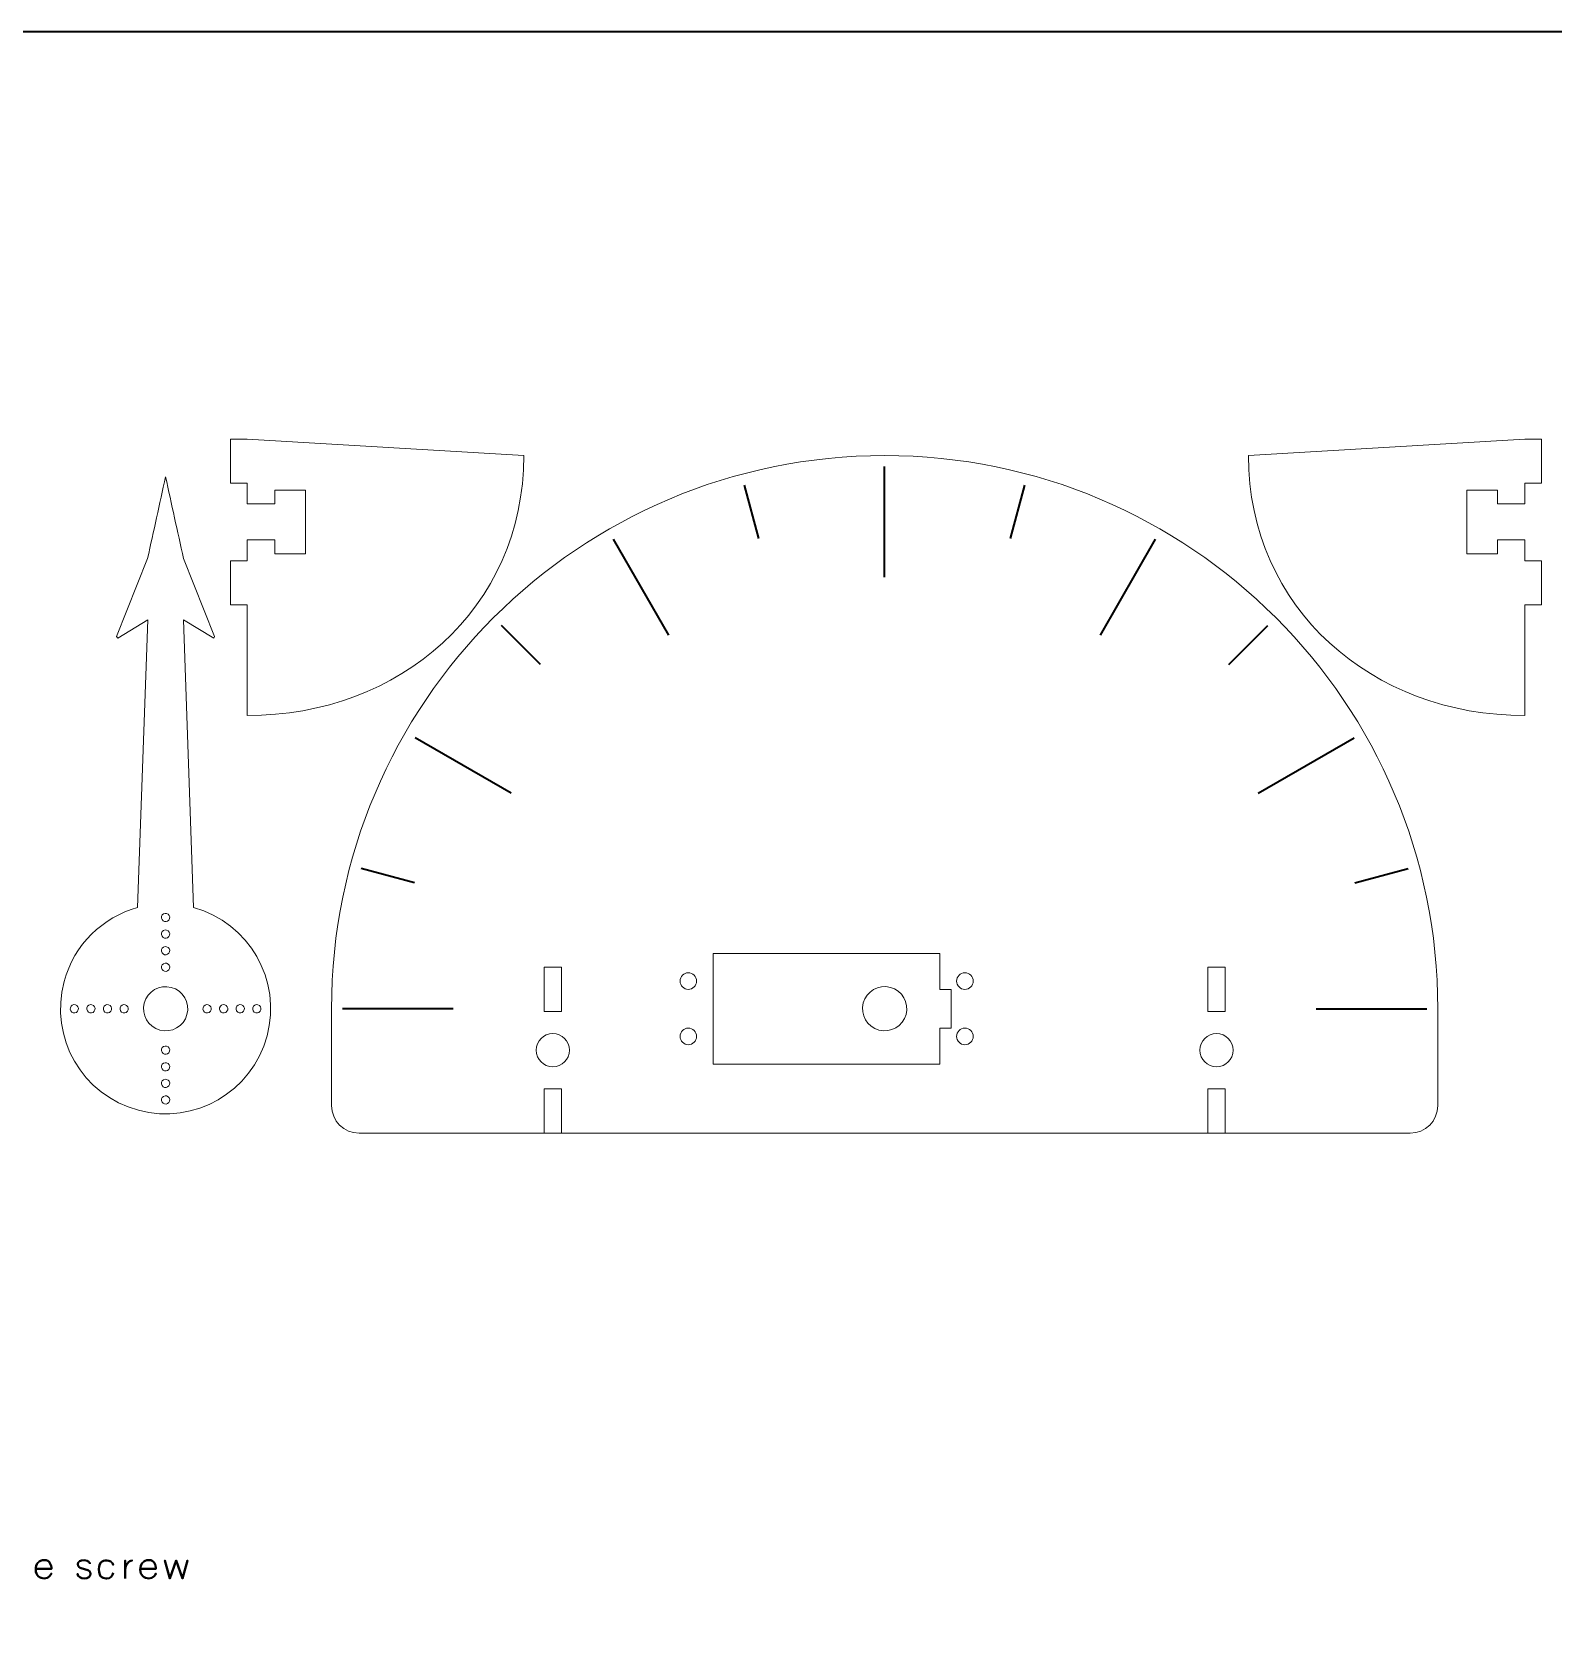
# Model space of a CAD drawing. Header units: inches. Extents: x 15 to 785, y -585 to -15.
# Drawn here: x 153.5 to 428.5, y -303.7 to -15 of the extents above; entities that cross this region are included whole.
import ezdxf

# ---------------------------------------------------------------- set-up
doc = ezdxf.new("R2010")
doc.units = ezdxf.units.IN
doc.header["$MEASUREMENT"] = 0
doc.layers.add('Layer 1', color=7, linetype='Continuous')

# ---------------------------------------------------------------- blocks, each defined once
blk = doc.blocks.new('block 2')
at = {"layer": 'Layer 1', "color": 250, "lineweight": 35}
blk.add_open_spline([(785, -570), (785, -578.28), (778.28, -585), (770, -585), (770, -585), (30, -585), (30, -585), (21.72, -585), (15, -578.28), (15, -570), (15, -570), (15, -30), (15, -30), (15, -21.72), (21.72, -15), (30, -15), (30, -15), (770, -15), (770, -15), (778.28, -15), (785, -21.72), (785, -30), (785, -30), (785, -570), (785, -570)], degree=3, knots=[0, 0, 0, 0, 1, 1, 1, 2, 2, 2, 3, 3, 3, 4, 4, 4, 5, 5, 5, 6, 6, 6, 7, 7, 7, 8, 8, 8, 8], dxfattribs=at)
blk = doc.blocks.new('block 5')
at = {"layer": 'Layer 1', "color": 250, "lineweight": 35}
for points, knots in [([(154.21, -292.86), (154.21, -292.86), (157.05, -292.86), (157.05, -292.86), (157.05, -292.16), (156.77, -291.26), (155.76, -291.26), (154.76, -291.26), (154.21, -291.94), (154.21, -292.99), (154.21, -294.04), (154.92, -294.6), (155.76, -294.58), (156.61, -294.55), (156.98, -293.89), (157.03, -293.66), (156.98, -293.89), (156.61, -294.55), (155.76, -294.58), (154.92, -294.6), (154.21, -294.04), (154.21, -292.99), (154.21, -291.94), (154.76, -291.26), (155.76, -291.26), (156.77, -291.26), (157.05, -292.16), (157.05, -292.86), (157.05, -292.86), (154.21, -292.86), (154.21, -292.86)], [0, 0, 0, 0, 1, 1, 1, 2, 2, 2, 3, 3, 3, 4, 4, 4, 5, 5, 5, 6, 6, 6, 7, 7, 7, 8, 8, 8, 9, 9, 9, 10, 10, 10, 10]), ([(164, -291.93), (164.02, -291.77), (163.81, -291.33), (163.01, -291.29), (162.21, -291.27), (161.84, -291.53), (161.84, -292.02), (161.84, -292.51), (162.25, -292.67), (162.4, -292.71), (162.4, -292.71), (163.6, -293.07), (163.6, -293.07), (163.76, -293.1), (164.14, -293.28), (164.14, -293.75), (164.14, -294.22), (163.64, -294.6), (163.01, -294.6), (162.37, -294.6), (161.79, -294.27), (161.79, -293.77), (161.79, -294.27), (162.37, -294.6), (163.01, -294.6), (163.64, -294.6), (164.14, -294.22), (164.14, -293.75), (164.14, -293.28), (163.76, -293.1), (163.6, -293.07), (163.6, -293.07), (162.4, -292.71), (162.4, -292.71), (162.25, -292.67), (161.84, -292.51), (161.84, -292.02), (161.84, -291.53), (162.21, -291.27), (163.01, -291.29), (163.81, -291.33), (164.02, -291.77), (164, -291.93)], [0, 0, 0, 0, 1, 1, 1, 2, 2, 2, 3, 3, 3, 4, 4, 4, 5, 5, 5, 6, 6, 6, 7, 7, 7, 8, 8, 8, 9, 9, 9, 10, 10, 10, 11, 11, 11, 12, 12, 12, 13, 13, 13, 14, 14, 14, 14]), ([(168.21, -293.57), (168.19, -294.1), (167.62, -294.6), (167.08, -294.6), (166.54, -294.6), (165.62, -294.51), (165.62, -292.92), (165.62, -291.33), (166.65, -291.31), (167.1, -291.31), (167.55, -291.31), (168.15, -291.66), (168.19, -292.11), (168.15, -291.66), (167.55, -291.31), (167.1, -291.31), (166.65, -291.31), (165.62, -291.33), (165.62, -292.92), (165.62, -294.51), (166.54, -294.6), (167.08, -294.6), (167.62, -294.6), (168.19, -294.1), (168.21, -293.57)], [0, 0, 0, 0, 1, 1, 1, 2, 2, 2, 3, 3, 3, 4, 4, 4, 5, 5, 5, 6, 6, 6, 7, 7, 7, 8, 8, 8, 8]), ([(170.4, -292.94), (170.38, -292.21), (171.06, -291.34), (171.65, -291.34), (171.06, -291.34), (170.38, -292.21), (170.4, -292.94)], [0, 0, 0, 0, 1, 1, 1, 2, 2, 2, 2]), ([(170.4, -294.6), (170.4, -294.6), (170.4, -291.34), (170.4, -291.34), (170.4, -291.34), (170.4, -294.6), (170.4, -294.6)], [0, 0, 0, 0, 1, 1, 1, 2, 2, 2, 2]), ([(173.12, -292.86), (173.12, -292.86), (175.95, -292.86), (175.95, -292.86), (175.95, -292.16), (175.67, -291.26), (174.66, -291.26), (173.66, -291.26), (173.11, -291.94), (173.11, -292.99), (173.11, -294.04), (173.82, -294.6), (174.66, -294.58), (175.52, -294.55), (175.88, -293.89), (175.93, -293.66), (175.88, -293.89), (175.52, -294.55), (174.66, -294.58), (173.82, -294.6), (173.11, -294.04), (173.11, -292.99), (173.11, -291.94), (173.66, -291.26), (174.66, -291.26), (175.67, -291.26), (175.95, -292.16), (175.95, -292.86), (175.95, -292.86), (173.12, -292.86), (173.12, -292.86)], [0, 0, 0, 0, 1, 1, 1, 2, 2, 2, 3, 3, 3, 4, 4, 4, 5, 5, 5, 6, 6, 6, 7, 7, 7, 8, 8, 8, 9, 9, 9, 10, 10, 10, 10]), ([(178.46, -294.6), (178.46, -294.6), (179.59, -291.34), (179.59, -291.34), (179.59, -291.34), (180.72, -294.6), (180.72, -294.6), (180.72, -294.6), (181.66, -291.34), (181.66, -291.34), (181.66, -291.34), (180.72, -294.6), (180.72, -294.6), (180.72, -294.6), (179.59, -291.34), (179.59, -291.34), (179.59, -291.34), (178.46, -294.6), (178.46, -294.6), (178.46, -294.6), (177.52, -291.34), (177.52, -291.34), (177.52, -291.34), (178.46, -294.6), (178.46, -294.6)], [0, 0, 0, 0, 1, 1, 1, 2, 2, 2, 3, 3, 3, 4, 4, 4, 5, 5, 5, 6, 6, 6, 7, 7, 7, 8, 8, 8, 8])]:
    blk.add_open_spline(points, degree=3, knots=knots, dxfattribs=at)
blk = doc.blocks.new('block 6')
at = {"layer": 'Layer 1', "color": 250, "lineweight": 9}
for points, knots in [([(182.75, -173.29), (182.75, -173.29), (180.91, -121.26), (180.91, -121.26), (180.91, -121.26), (186.38, -124.58), (186.38, -124.58), (186.38, -124.58), (186.53, -124.28), (186.53, -124.28), (186.53, -124.28), (180.93, -110.18), (180.93, -110.18), (179.84, -105.27), (178.76, -100.36), (177.68, -95.44), (176.6, -100.36), (175.52, -105.27), (174.44, -110.18), (174.44, -110.18), (168.84, -124.28), (168.84, -124.28), (168.84, -124.28), (169.04, -124.58), (169.04, -124.58), (169.04, -124.58), (174.46, -121.28), (174.46, -121.28), (174.46, -121.28), (172.62, -173.29), (172.62, -173.29), (166.35, -175.03), (161.14, -179.94), (159.34, -186.68), (156.62, -196.81), (162.63, -207.23), (172.77, -209.94), (182.9, -212.66), (193.32, -206.64), (196.03, -196.51), (198.73, -186.43), (192.79, -176.06), (182.75, -173.29)], [0, 0, 0, 0, 1, 1, 1, 2, 2, 2, 3, 3, 3, 4, 4, 4, 5, 5, 5, 6, 6, 6, 7, 7, 7, 8, 8, 8, 9, 9, 9, 10, 10, 10, 11, 11, 11, 12, 12, 12, 13, 13, 13, 14, 14, 14, 14]), ([(177.88, -174.37), (178.28, -174.48), (178.52, -174.89), (178.41, -175.29), (178.3, -175.69), (177.89, -175.93), (177.49, -175.82), (177.09, -175.71), (176.86, -175.3), (176.96, -174.9), (177.07, -174.5), (177.48, -174.26), (177.88, -174.37)], [0, 0, 0, 0, 1, 1, 1, 2, 2, 2, 3, 3, 3, 4, 4, 4, 4]), ([(177.88, -177.37), (178.28, -177.48), (178.52, -177.89), (178.41, -178.29), (178.3, -178.69), (177.89, -178.93), (177.49, -178.82), (177.09, -178.71), (176.86, -178.3), (176.96, -177.9), (177.07, -177.5), (177.48, -177.26), (177.88, -177.37)], [0, 0, 0, 0, 1, 1, 1, 2, 2, 2, 3, 3, 3, 4, 4, 4, 4]), ([(177.88, -180.37), (178.28, -180.48), (178.52, -180.89), (178.41, -181.29), (178.3, -181.69), (177.89, -181.93), (177.49, -181.82), (177.09, -181.71), (176.86, -181.3), (176.96, -180.9), (177.07, -180.5), (177.48, -180.26), (177.88, -180.37)], [0, 0, 0, 0, 1, 1, 1, 2, 2, 2, 3, 3, 3, 4, 4, 4, 4]), ([(177.88, -183.37), (178.28, -183.48), (178.52, -183.89), (178.41, -184.29), (178.3, -184.69), (177.89, -184.93), (177.49, -184.82), (177.09, -184.71), (176.86, -184.3), (176.96, -183.9), (177.07, -183.5), (177.48, -183.26), (177.88, -183.37)], [0, 0, 0, 0, 1, 1, 1, 2, 2, 2, 3, 3, 3, 4, 4, 4, 4]), ([(181.55, -192.63), (180.98, -194.76), (178.78, -196.03), (176.65, -195.45), (174.52, -194.88), (173.25, -192.69), (173.82, -190.56), (174.39, -188.42), (176.59, -187.16), (178.72, -187.73), (180.85, -188.3), (182.12, -190.49), (181.55, -192.63)], [0, 0, 0, 0, 1, 1, 1, 2, 2, 2, 3, 3, 3, 4, 4, 4, 4]), ([(160.47, -191.4), (160.57, -191), (160.98, -190.76), (161.38, -190.87), (161.78, -190.97), (162.02, -191.39), (161.91, -191.79), (161.81, -192.19), (161.4, -192.42), (161, -192.32), (160.6, -192.21), (160.36, -191.8), (160.47, -191.4)], [0, 0, 0, 0, 1, 1, 1, 2, 2, 2, 3, 3, 3, 4, 4, 4, 4]), ([(163.46, -191.4), (163.57, -191), (163.98, -190.76), (164.38, -190.87), (164.78, -190.97), (165.02, -191.39), (164.91, -191.79), (164.81, -192.19), (164.4, -192.42), (164, -192.32), (163.6, -192.21), (163.36, -191.8), (163.46, -191.4)], [0, 0, 0, 0, 1, 1, 1, 2, 2, 2, 3, 3, 3, 4, 4, 4, 4]), ([(166.46, -191.4), (166.57, -191), (166.98, -190.76), (167.38, -190.87), (167.78, -190.97), (168.02, -191.39), (167.91, -191.79), (167.81, -192.19), (167.4, -192.42), (166.99, -192.32), (166.6, -192.21), (166.36, -191.8), (166.46, -191.4)], [0, 0, 0, 0, 1, 1, 1, 2, 2, 2, 3, 3, 3, 4, 4, 4, 4]), ([(169.46, -191.4), (169.57, -191), (169.98, -190.76), (170.38, -190.87), (170.78, -190.97), (171.02, -191.39), (170.91, -191.79), (170.81, -192.19), (170.4, -192.42), (169.99, -192.32), (169.59, -192.21), (169.36, -191.8), (169.46, -191.4)], [0, 0, 0, 0, 1, 1, 1, 2, 2, 2, 3, 3, 3, 4, 4, 4, 4]), ([(185.91, -191.79), (185.8, -192.19), (185.39, -192.42), (184.99, -192.32), (184.59, -192.21), (184.35, -191.8), (184.46, -191.4), (184.57, -191), (184.98, -190.76), (185.38, -190.87), (185.78, -190.97), (186.02, -191.39), (185.91, -191.79)], [0, 0, 0, 0, 1, 1, 1, 2, 2, 2, 3, 3, 3, 4, 4, 4, 4]), ([(188.91, -191.79), (188.8, -192.19), (188.39, -192.42), (187.99, -192.32), (187.59, -192.21), (187.35, -191.8), (187.46, -191.4), (187.57, -191), (187.98, -190.76), (188.38, -190.87), (188.78, -190.97), (189.02, -191.39), (188.91, -191.79)], [0, 0, 0, 0, 1, 1, 1, 2, 2, 2, 3, 3, 3, 4, 4, 4, 4]), ([(191.91, -191.79), (191.8, -192.19), (191.39, -192.42), (190.99, -192.32), (190.59, -192.21), (190.35, -191.8), (190.46, -191.4), (190.57, -191), (190.98, -190.76), (191.38, -190.87), (191.78, -190.97), (192.02, -191.39), (191.91, -191.79)], [0, 0, 0, 0, 1, 1, 1, 2, 2, 2, 3, 3, 3, 4, 4, 4, 4]), ([(194.91, -191.79), (194.8, -192.19), (194.39, -192.42), (193.99, -192.32), (193.59, -192.21), (193.35, -191.8), (193.46, -191.4), (193.57, -191), (193.98, -190.76), (194.38, -190.87), (194.78, -190.97), (195.02, -191.39), (194.91, -191.79)], [0, 0, 0, 0, 1, 1, 1, 2, 2, 2, 3, 3, 3, 4, 4, 4, 4]), ([(177.49, -199.81), (177.09, -199.71), (176.86, -199.29), (176.96, -198.89), (177.07, -198.49), (177.48, -198.26), (177.88, -198.36), (178.28, -198.47), (178.52, -198.88), (178.41, -199.28), (178.3, -199.68), (177.89, -199.92), (177.49, -199.81)], [0, 0, 0, 0, 1, 1, 1, 2, 2, 2, 3, 3, 3, 4, 4, 4, 4]), ([(177.49, -202.81), (177.09, -202.71), (176.86, -202.29), (176.96, -201.89), (177.07, -201.49), (177.48, -201.26), (177.88, -201.36), (178.28, -201.47), (178.52, -201.88), (178.41, -202.28), (178.3, -202.68), (177.89, -202.92), (177.49, -202.81)], [0, 0, 0, 0, 1, 1, 1, 2, 2, 2, 3, 3, 3, 4, 4, 4, 4]), ([(177.49, -205.81), (177.09, -205.71), (176.86, -205.29), (176.96, -204.89), (177.07, -204.49), (177.48, -204.26), (177.88, -204.36), (178.28, -204.47), (178.52, -204.88), (178.41, -205.28), (178.3, -205.68), (177.89, -205.92), (177.49, -205.81)], [0, 0, 0, 0, 1, 1, 1, 2, 2, 2, 3, 3, 3, 4, 4, 4, 4]), ([(177.49, -208.81), (177.09, -208.71), (176.86, -208.29), (176.96, -207.89), (177.07, -207.49), (177.48, -207.26), (177.88, -207.36), (178.28, -207.47), (178.52, -207.88), (178.41, -208.28), (178.3, -208.68), (177.89, -208.92), (177.49, -208.81)], [0, 0, 0, 0, 1, 1, 1, 2, 2, 2, 3, 3, 3, 4, 4, 4, 4])]:
    blk.add_open_spline(points, degree=3, knots=knots, dxfattribs=at)

msp = doc.modelspace()

# ---------------------------------------------------------------- linework, layer by layer
at = {"layer": 'Layer 1', "color": 20, "lineweight": 35}
for points in [[(307.68, -113.59), (307.68, -93.59)], [(284.91, -106.59), (282.32, -96.93)], [(330.46, -106.59), (333.05, -96.93)], [(268.69, -124.04), (258.69, -106.72)], [(346.68, -124.04), (356.68, -106.72)], [(245.46, -129.36), (238.39, -122.29)], [(369.91, -129.36), (376.98, -122.29)], [(240.14, -152.59), (222.81, -142.59)], [(375.23, -152.59), (392.56, -142.59)], [(222.68, -168.81), (213.02, -166.22)], [(392.69, -168.81), (402.35, -166.22)], [(229.69, -191.59), (209.69, -191.59)], [(385.68, -191.59), (405.68, -191.59)]]:
    msp.add_lwpolyline(points, dxfattribs=at)
at = {"layer": 'Layer 1', "color": 250, "lineweight": 9}
for points in [[(319.69, -188.09), (317.69, -188.09), (317.69, -181.59), (276.69, -181.59), (276.69, -201.59), (317.69, -201.59), (317.69, -195.09), (319.69, -195.09), (319.69, -188.09)], [(249.27, -184.09), (249.27, -192.09), (246.1, -192.09), (246.1, -184.09), (249.27, -184.09)], [(369.27, -184.09), (369.27, -192.09), (366.1, -192.09), (366.1, -184.09), (369.27, -184.09)], [(249.27, -206.09), (249.27, -214.09), (246.1, -214.09), (246.1, -206.09), (249.27, -206.09)], [(369.27, -206.09), (369.27, -214.09), (366.1, -214.09), (366.1, -206.09), (369.27, -206.09)]]:
    msp.add_lwpolyline(points, dxfattribs=at)
for points, knots in [([(192.45, -118.59), (192.45, -118.59), (192.45, -138.59), (192.45, -138.59), (220.06, -138.59), (242.45, -119.2), (242.45, -91.59), (242.45, -91.59), (192.45, -88.59), (192.45, -88.59), (192.45, -88.59), (189.45, -88.59), (189.45, -88.59), (189.45, -88.59), (189.45, -96.59), (189.45, -96.59), (189.45, -96.59), (192.45, -96.59), (192.45, -96.59), (192.45, -96.59), (192.45, -100.34), (192.45, -100.34), (192.45, -100.34), (197.44, -100.34), (197.44, -100.34), (197.44, -100.34), (197.45, -97.84), (197.45, -97.84), (197.45, -97.84), (202.95, -97.84), (202.95, -97.84), (202.95, -97.84), (202.95, -100.34), (202.95, -100.34), (202.95, -100.34), (202.95, -106.84), (202.95, -106.84), (202.95, -106.84), (202.95, -109.34), (202.95, -109.34), (202.95, -109.34), (197.45, -109.34), (197.45, -109.34), (197.45, -109.34), (197.44, -106.84), (197.44, -106.84), (197.44, -106.84), (192.45, -106.84), (192.45, -106.84), (192.45, -106.84), (192.45, -110.59), (192.45, -110.59), (192.45, -110.59), (189.45, -110.59), (189.45, -110.59), (189.45, -110.59), (189.45, -118.59), (189.45, -118.59), (189.45, -118.59), (192.45, -118.59), (192.45, -118.59)], [0, 0, 0, 0, 1, 1, 1, 2, 2, 2, 3, 3, 3, 4, 4, 4, 5, 5, 5, 6, 6, 6, 7, 7, 7, 8, 8, 8, 9, 9, 9, 10, 10, 10, 11, 11, 11, 12, 12, 12, 13, 13, 13, 14, 14, 14, 15, 15, 15, 16, 16, 16, 17, 17, 17, 18, 18, 18, 19, 19, 19, 20, 20, 20, 20]), ([(423.45, -118.59), (423.45, -118.59), (423.45, -138.59), (423.45, -138.59), (395.83, -138.59), (373.45, -119.2), (373.45, -91.59), (373.45, -91.59), (423.45, -88.59), (423.45, -88.59), (423.45, -88.59), (426.45, -88.59), (426.45, -88.59), (426.45, -88.59), (426.45, -96.59), (426.45, -96.59), (426.45, -96.59), (423.45, -96.59), (423.45, -96.59), (423.45, -96.59), (423.45, -100.34), (423.45, -100.34), (423.45, -100.34), (418.45, -100.34), (418.45, -100.34), (418.45, -100.34), (418.45, -97.84), (418.45, -97.84), (418.45, -97.84), (412.95, -97.84), (412.95, -97.84), (412.95, -97.84), (412.95, -100.34), (412.95, -100.34), (412.95, -100.34), (412.95, -106.84), (412.95, -106.84), (412.95, -106.84), (412.95, -109.34), (412.95, -109.34), (412.95, -109.34), (418.45, -109.34), (418.45, -109.34), (418.45, -109.34), (418.45, -106.84), (418.45, -106.84), (418.45, -106.84), (423.45, -106.84), (423.45, -106.84), (423.45, -106.84), (423.45, -110.59), (423.45, -110.59), (423.45, -110.59), (426.45, -110.59), (426.45, -110.59), (426.45, -110.59), (426.45, -118.59), (426.45, -118.59), (426.45, -118.59), (423.45, -118.59), (423.45, -118.59)], [0, 0, 0, 0, 1, 1, 1, 2, 2, 2, 3, 3, 3, 4, 4, 4, 5, 5, 5, 6, 6, 6, 7, 7, 7, 8, 8, 8, 9, 9, 9, 10, 10, 10, 11, 11, 11, 12, 12, 12, 13, 13, 13, 14, 14, 14, 15, 15, 15, 16, 16, 16, 17, 17, 17, 18, 18, 18, 19, 19, 19, 20, 20, 20, 20]), ([(407.69, -191.59), (407.69, -191.59), (407.69, -209.09), (407.69, -209.09), (407.69, -211.85), (405.45, -214.09), (402.69, -214.09), (402.69, -214.09), (212.69, -214.09), (212.69, -214.09), (209.92, -214.09), (207.68, -211.85), (207.68, -209.09), (207.68, -209.09), (207.69, -191.59), (207.69, -191.59), (207.69, -136.36), (252.46, -91.59), (307.69, -91.59), (362.91, -91.59), (407.68, -136.36), (407.69, -191.59)], [0, 0, 0, 0, 1, 1, 1, 2, 2, 2, 3, 3, 3, 4, 4, 4, 5, 5, 5, 6, 6, 6, 7, 7, 7, 7]), ([(273.69, -186.59), (273.69, -187.42), (273.01, -188.09), (272.19, -188.09), (271.36, -188.09), (270.69, -187.42), (270.69, -186.59), (270.69, -185.76), (271.36, -185.09), (272.19, -185.09), (273.01, -185.09), (273.69, -185.76), (273.69, -186.59)], [0, 0, 0, 0, 1, 1, 1, 2, 2, 2, 3, 3, 3, 4, 4, 4, 4]), ([(311.55, -192.62), (310.98, -194.76), (308.78, -196.02), (306.65, -195.45), (304.52, -194.88), (303.25, -192.69), (303.82, -190.55), (304.39, -188.42), (306.59, -187.15), (308.72, -187.73), (310.85, -188.3), (312.12, -190.49), (311.55, -192.62)], [0, 0, 0, 0, 1, 1, 1, 2, 2, 2, 3, 3, 3, 4, 4, 4, 4]), ([(323.69, -186.59), (323.69, -187.42), (323.01, -188.09), (322.19, -188.09), (321.36, -188.09), (320.69, -187.42), (320.69, -186.59), (320.69, -185.76), (321.36, -185.09), (322.19, -185.09), (323.01, -185.09), (323.69, -185.76), (323.69, -186.59)], [0, 0, 0, 0, 1, 1, 1, 2, 2, 2, 3, 3, 3, 4, 4, 4, 4]), ([(250.68, -199.09), (250.68, -200.74), (249.34, -202.09), (247.68, -202.09), (246.03, -202.09), (244.68, -200.74), (244.68, -199.09), (244.68, -197.43), (246.03, -196.09), (247.68, -196.09), (249.34, -196.09), (250.68, -197.43), (250.68, -199.09)], [0, 0, 0, 0, 1, 1, 1, 2, 2, 2, 3, 3, 3, 4, 4, 4, 4]), ([(273.69, -196.59), (273.69, -197.42), (273.01, -198.09), (272.19, -198.09), (271.36, -198.09), (270.69, -197.42), (270.69, -196.59), (270.69, -195.76), (271.36, -195.09), (272.19, -195.09), (273.01, -195.09), (273.69, -195.76), (273.69, -196.59)], [0, 0, 0, 0, 1, 1, 1, 2, 2, 2, 3, 3, 3, 4, 4, 4, 4]), ([(323.69, -196.59), (323.69, -197.42), (323.01, -198.09), (322.19, -198.09), (321.36, -198.09), (320.69, -197.42), (320.69, -196.59), (320.69, -195.76), (321.36, -195.09), (322.19, -195.09), (323.01, -195.09), (323.69, -195.76), (323.69, -196.59)], [0, 0, 0, 0, 1, 1, 1, 2, 2, 2, 3, 3, 3, 4, 4, 4, 4]), ([(370.69, -199.09), (370.69, -200.74), (369.34, -202.09), (367.69, -202.09), (366.03, -202.09), (364.69, -200.74), (364.69, -199.09), (364.69, -197.43), (366.03, -196.09), (367.69, -196.09), (369.34, -196.09), (370.69, -197.43), (370.69, -199.09)], [0, 0, 0, 0, 1, 1, 1, 2, 2, 2, 3, 3, 3, 4, 4, 4, 4])]:
    msp.add_open_spline(points, degree=3, knots=knots, dxfattribs=at)

# ---------------------------------------------------------------- block references
at = {"layer": 'Layer 1'}
for name in ['block 2', 'block 6', 'block 5']:
    msp.add_blockref(name, (0, 0), dxfattribs=at)

doc.saveas('drawing.dxf')
